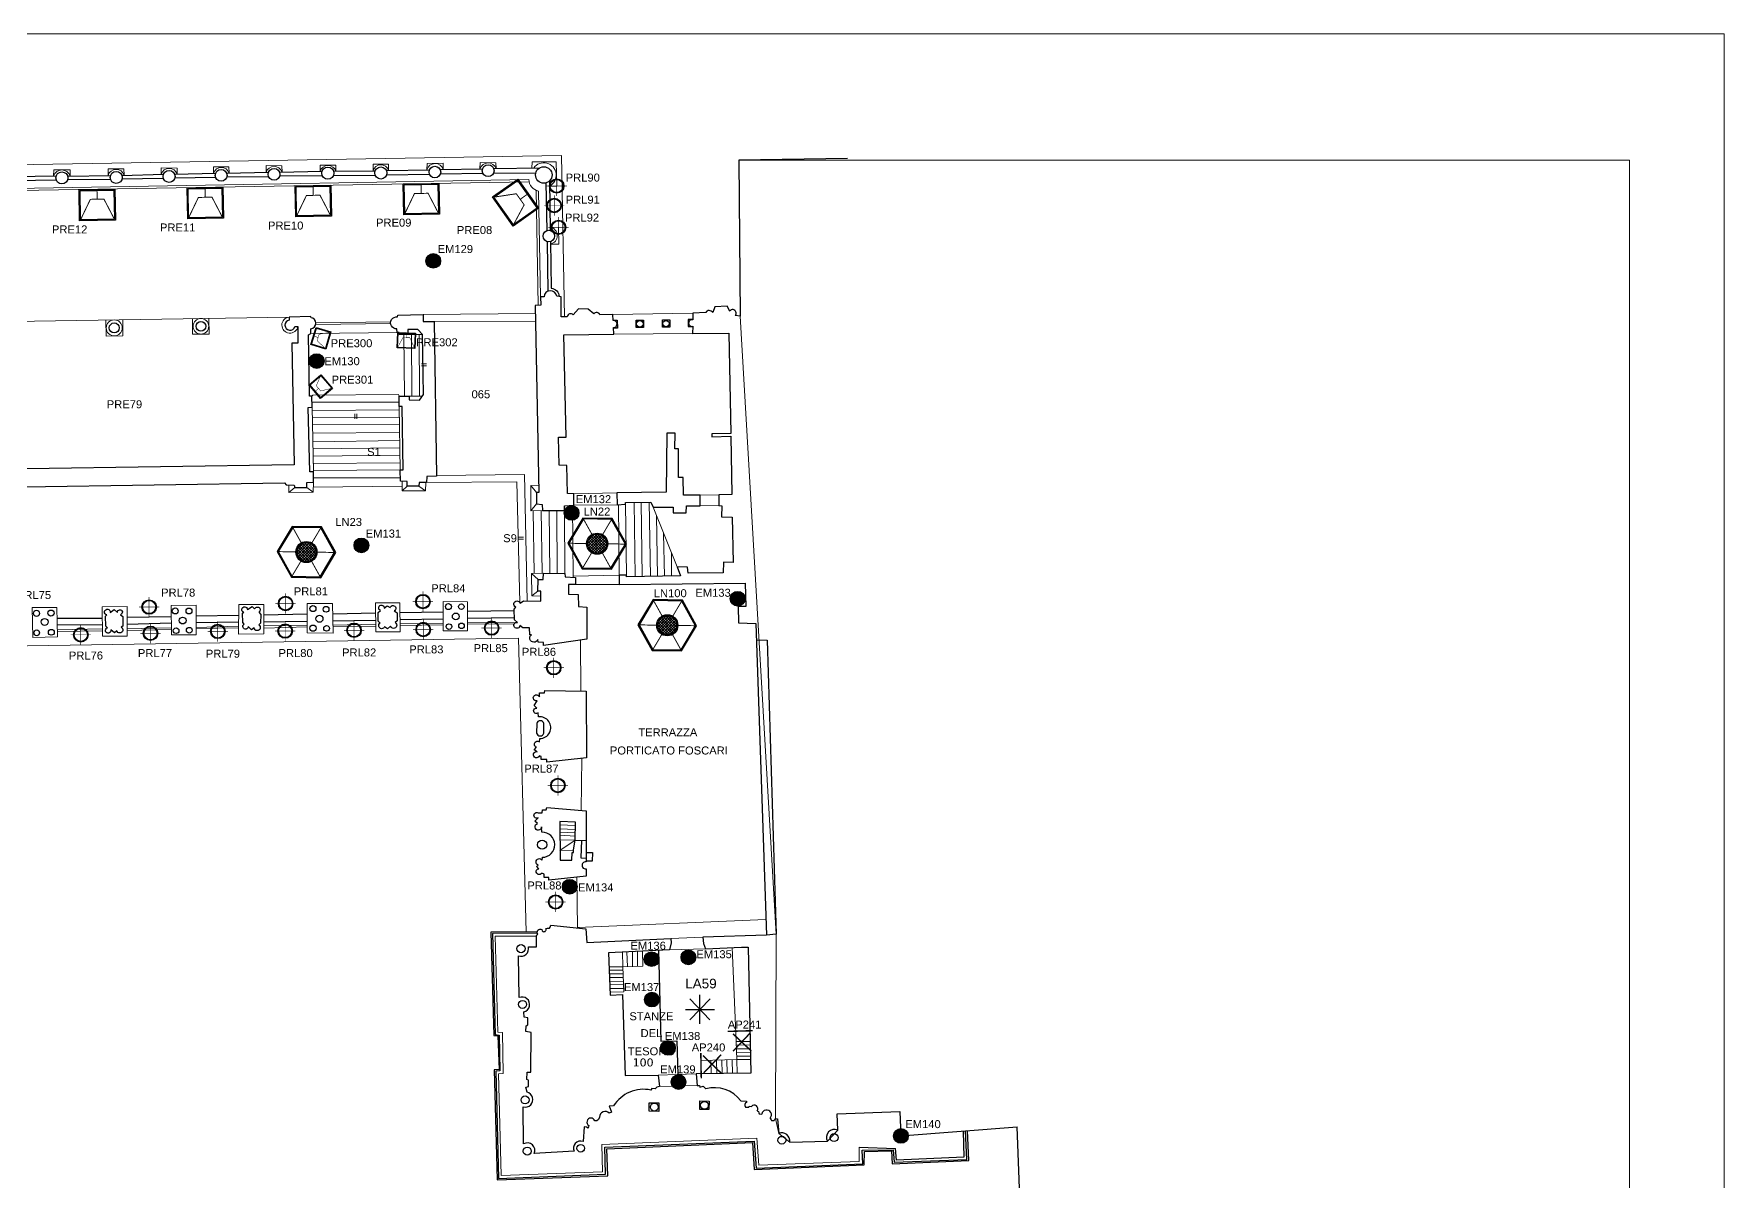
# Model space of a CAD drawing. Header units: metres. Extents: x -11789 to 51, y -8377 to 23.
# Drawn here: x -6286 to 51, y -4277 to 23 of the extents above; entities that cross this region are included whole.
import ezdxf
from ezdxf.enums import TextEntityAlignment as Align

# ---------------------------------------------------------------- set-up
doc = ezdxf.new("R2010")
doc.units = ezdxf.units.M
doc.header["$LTSCALE"] = 0.0125
for name, color, linetype in [('CODICE EMERGENZE', 190, 'Continuous'), ('CODICE LAMPADINE', 150, 'Continuous'), ('LAMPADE DI EMERGENZA', 3, 'Continuous')]:
    doc.layers.add(name, color=color, linetype=linetype)
for name, color, linetype, lineweight in [('LAMPADINE', 30, 'Continuous', 30), ('MURI', 7, 'Continuous', 9), ('VANI', 66, 'Continuous', 9)]:
    doc.layers.add(name, color=color, linetype=linetype, lineweight=lineweight)
doc.styles.add('ducale_200', font='ARIAL.TTF', dxfattribs={"height": 1})
doc.styles.get("Standard").update_dxf_attribs({"font": 'romans.shx'})

# ---------------------------------------------------------------- blocks, each defined once
blk = doc.blocks.new('rea')
h = blk.add_hatch(color=256)
h.paths.add_polyline_path([(867, 1810), (867, 1109), (266, 1109), (266, 1810)], flags=16)
h.paths.add_polyline_path([(887, 1830), (887, 1089), (246, 1089), (246, 1830)])
for points in [[(887, 1830), (887, 1089), (246, 1089), (246, 1830)], [(867, 1810), (867, 1109), (266, 1109), (266, 1810)]]:
    blk.add_lwpolyline(points, close=True)
at = {"const_width": 20}
for points in [[(266, 1810), (685, 1600), (685, 1318), (266, 1109)], [(867, 1459), (685, 1459)]]:
    blk.add_lwpolyline(points, dxfattribs=at)
blk = doc.blocks.new('LANTERNA')
at = {"linetype": 'Continuous'}
h = blk.add_hatch(color=256, dxfattribs=at)
h.paths.add_polyline_path([(65.31, -45.84, 1), (69.69, -45.84, 1)])
h.paths.add_polyline_path([(69.48, -45.84, -1), (65.51, -45.84, -1)], flags=16)
h = blk.add_hatch(dxfattribs=at)
h.set_pattern_fill('ANSI37', color=256, scale=3.214976, style=0)
h.set_pattern_definition([(45, (-226.14574, -312.50277), (-0.2841664, 0.2841664), []), (135, (-226.14574, -312.50277), (-0.2841664, -0.2841664), [])])
edge = h.paths.add_edge_path()
edge.add_arc((67.5, -45.84), 1.98, 0, 360)
at = {"layer": 'LAMPADINE'}
h = blk.add_hatch(color=14, dxfattribs=at)
h.paths.add_polyline_path([(70.35, -50.95), (73.35, -45.93), (70.5, -40.81), (64.65, -40.72), (61.64, -45.75), (64.49, -50.87)], flags=16)
h.paths.add_polyline_path([(70.46, -51.16), (73.59, -45.93), (70.62, -40.61), (64.54, -40.52), (61.41, -45.75), (64.38, -51.06)])
at = {"linetype": 'Continuous'}
for radius in [2.19, 1.98]:
    blk.add_circle((67.5, -45.84), radius, dxfattribs=at)
at = {"layer": 'LAMPADINE', "color": 14}
for points in [[(70.46, -51.16), (73.59, -45.93), (70.62, -40.61), (64.54, -40.52), (61.41, -45.75), (64.38, -51.06)], [(70.35, -50.95), (73.35, -45.93), (70.5, -40.81), (64.65, -40.72), (61.64, -45.75), (64.49, -50.87)]]:
    blk.add_lwpolyline(points, close=True, dxfattribs=at)
at = {"layer": 'LAMPADINE', "color": 14, "const_width": 0.2}
for points in [[(64.54, -40.52), (66.43, -43.92)], [(70.62, -40.61), (68.62, -43.96)], [(61.41, -45.75), (65.31, -45.81)], [(66.37, -47.72), (64.38, -51.06)], [(68.57, -47.75), (70.46, -51.16)], [(69.69, -45.87), (73.59, -45.93)]]:
    blk.add_lwpolyline(points, dxfattribs=at)
blk = doc.blocks.new('re')
at = {"const_width": 0.3}
for points in [[(51.55, 419.05), (51.66, 413.81)], [(55.72, 418.12), (52.08, 414.34)], [(52.09, 417.95), (55.87, 414.31)]]:
    blk.add_lwpolyline(points, dxfattribs=at)
blk = doc.blocks.new('5ea4y')
h = blk.add_hatch(color=256)
edge = h.paths.add_edge_path(flags=16)
edge.add_arc((973, 697), 102, 0, 360)
edge = h.paths.add_edge_path()
edge.add_arc((973, 697), 112, 0, 360)
at = {"const_width": 10}
for points in [[(973, 855), (973, 540)], [(1130, 697), (815, 697)]]:
    blk.add_lwpolyline(points, dxfattribs=at)
for radius in [112, 102]:
    blk.add_circle((973, 697), radius)
at = {"color": 160, "insert": (996, 726), "char_height": 2, "width": 10.79, "attachment_point": 1, "style": 'ducale_200'}
blk.add_mtext('{\\H0.75x; }', dxfattribs=at)

msp = doc.modelspace()

# ---------------------------------------------------------------- hatches: boundary and pattern name
at = {"layer": 'LAMPADE DI EMERGENZA'}
for points in [[(-4815.4, -827.8, 1), (-4760.5, -827.8, 1)], [(-5252.5, -1203.1, 1), (-5197.5, -1203.1, 1)], [(-4297, -1772.4, 1), (-4242, -1772.4, 1)], [(-5085.1, -1893.8, 1), (-5030.1, -1893.8, 1)], [(-3674.5, -2093.9, 1), (-3619.5, -2093.9, 1)], [(-4304.1, -3172.9, 1), (-4249.1, -3172.9, 1)], [(-3997.2, -3444.5, 1), (-3942.2, -3444.5, 1)], [(-3859.2, -3437.9, 1), (-3804.2, -3437.9, 1)], [(-3996.1, -3596, 1), (-3941.1, -3596, 1)], [(-3935.7, -3776.9, 1), (-3880.8, -3776.9, 1)], [(-3896.1, -3905, 1), (-3841.1, -3905, 1)], [(-3062.3, -4107, 1), (-3007.3, -4107, 1)]]:
    msp.add_hatch(color=256, dxfattribs=at).paths.add_polyline_path(points)

# ---------------------------------------------------------------- linework, layer by layer
for centre in [(-4787.9, -827.8), (-5225, -1203.1), (-4269.5, -1772.4), (-5057.6, -1893.8), (-3647, -2093.9), (-4276.6, -3172.9), (-3969.7, -3444.5), (-3831.7, -3437.9), (-3968.6, -3596), (-3908.3, -3776.9), (-3868.6, -3905), (-3034.8, -4107)]:
    msp.add_circle(centre, 27.5, dxfattribs=at)
at = {"layer": 'LAMPADINE'}
for p, q in [((-3826.1, -3671.3), (-3750.6, -3593.8)), ((-3751.1, -3671.8), (-3825.7, -3593.4)), ((-3788.4, -3686.7), (-3788.4, -3578.5)), ((-3842.5, -3632.6), (-3734.3, -3632.6))]:
    msp.add_line(p, q, dxfattribs=at)
at = {"layer": 'MURI', "linetype": 'ByBlock', "lineweight": 30}
for p, q in [((-3235.2, -444.5), (-3642.2, -450.1)), ((-3642.2, -450.1), (-3638.2, -1034.5)), ((-3732, -1000.2), (-3740.5, -1021.2)), ((-3686.3, -997.8), (-3732, -1000.2)), ((-3676.9, -1015.9), (-3686.3, -997.8)), ((-3815.6, -1072.8), (-3815.7, -1099.4)), ((-3815.4, -1023.1), (-3815.5, -1048.9)), ((-3766.5, -1020.8), (-3815.4, -1023.1)), ((-3638.2, -1034.5), (-3656, -1032.5)), ((-3815.7, -1099.4), (-3680, -1098.8)), ((-3815.7, -1099.4), (-3815.7, -1099.4)), ((-3680, -1098.8), (-3672.2, -1474.2)), ((-3743.4, -1475.3), (-3743.6, -1487.5)), ((-3743.6, -1487.5), (-3673.2, -1484.7)), ((-3672.2, -1474.2), (-3743.4, -1475.3)), ((-3743.4, -1475.3), (-3743.4, -1475.3)), ((-3673.2, -1484.7), (-3669, -1703.7)), ((-3669, -1703.7), (-3717.9, -1704.4)), ((-3717.9, -1704.4), (-3717, -1744.3)), ((-3717, -1744.3), (-3706.4, -1745.3)), ((-3706.4, -1745.3), (-3707.2, -1786.8)), ((-3707.2, -1786.8), (-3668.1, -1788.4)), ((-3668.1, -1788.4), (-3663.9, -1957.7)), ((-3699.7, -1956.2), (-3701.2, -1996.9)), ((-3663.9, -1957.7), (-3699.7, -1956.2)), ((-4090.6, -2005.5), (-4090.8, -2040.9)), ((-4063.7, -2005.4), (-4090.6, -2005.5)), ((-4063.4, -2011.3), (-4063.7, -2005.4)), ((-3861.8, -2008.4), (-4063.4, -2011.3)), ((-3835.1, -1975.8), (-3874.2, -1974.2)), ((-3874.2, -1974.2), (-3861.8, -2008.4)), ((-3833.1, -1997.8), (-3835.1, -1975.8)), ((-3701.2, -1996.9), (-3833.1, -1997.8)), ((-4090.8, -2040.9), (-3618.9, -2035.8)), ((-4090.8, -2040.9), (-4090.8, -2040.9)), ((-3618.9, -2035.8), (-3616.4, -2123)), ((-3616.4, -2123), (-3645.7, -2123.2)), ((-3645.7, -2123.2), (-3644.4, -2184.3)), ((-3644.4, -2184.3), (-3579.3, -2186.3)), ((-3579.3, -2186.3), (-3538.7, -3354.1)), ((-3538.7, -3354.1), (-3778.1, -3362.7)), ((-3944.1, -3410.5), (-3935, -3751.7)), ((-3778.1, -3362.7), (-3775.3, -3385.6)), ((-3775.3, -3385.6), (-3767.5, -3405.2)), ((-3767.5, -3405.2), (-3632.3, -3399.6)), ((-3632.3, -3399.6), (-3607.9, -3400)), ((-3607.9, -3400), (-3597.7, -3872.2)), ((-3935, -3751.7), (-3874.9, -3750.4)), ((-3874.9, -3750.4), (-3870.8, -3876.4)), ((-3597.7, -3872.2), (-3802.1, -3874.2)), ((-3802.1, -3874.2), (-3798.8, -3918.2)), ((-3798.8, -3918.2), (-3790.6, -3917.5)), ((-3790.6, -3917.5), (-3789.1, -3924.1)), ((-3789.1, -3924.1), (-3776.7, -3921)), ((-3776.7, -3921), (-3768.9, -3928.5)), ((-3768.9, -3928.5), (-3766.5, -3931)), ((-3635.4, -3975.7), (-3614.3, -3976.1)), ((-3617.7, -3983.3), (-3620.2, -3989)), ((-3620.2, -3989), (-3619.5, -3993.1)), ((-3613.6, -3981.8), (-3617.7, -3983.3)), ((-3614.3, -3976.1), (-3613.6, -3981.8)), ((-3619.5, -3993.1), (-3617.1, -3998.8)), ((-3617.1, -3998.8), (-3610.7, -3999.7)), ((-3610.7, -3999.7), (-3604.9, -3999)), ((-3604.9, -3999), (-3603.3, -3995.8)), ((-3603.3, -3995.8), (-3595.1, -3996.8)), ((-3573.5, -4012.6), (-3568.6, -4016)), ((-3568.6, -4016), (-3567.9, -4020.9)), ((-3567.9, -4020.9), (-3566.3, -4024.1)), ((-3566.3, -4024.1), (-3556.6, -4025.1)), ((-3525.1, -4040.3), (-3522, -4046.1)), ((-3522, -4046.1), (-3519.6, -4048.6)), ((-3519.6, -4048.6), (-3514.7, -4048.7)), ((-3514.7, -4048.7), (-3510.6, -4048.7)), ((-3510.6, -4048.7), (-3508.1, -4044.7)), ((-3508.1, -4044.7), (-3504.8, -4041.5)), ((-3504.8, -4041.5), (-3497.5, -4042.5)), ((-3497.5, -4042.5), (-3492.8, -4097.9)), ((-3274.2, -4024.6), (-3039.6, -4015.8)), ((-3272, -4084.8), (-3274.2, -4024.6)), ((-3039.6, -4015.8), (-3034.8, -4107)), ((-3034.8, -4107), (-2599.6, -4072.4)), ((-3451.9, -4130.4), (-3310.2, -4126.4)), ((-3191, -4149), (-3055.2, -4153.9))]:
    msp.add_line(p, q, dxfattribs=at)
at = {"layer": 'MURI'}
for p, q in [((-4260.6, -1700.3), (-4099.4, -1697.5)), ((-4261.4, -1742.6), (-4098.6, -1741.5)), ((-3653, -3753.6), (-3667.8, -3401)), ((-3945.4, -3878.9), (-3802.1, -3874.2)), ((-3939.6, -3921.3), (-3798.8, -3918.2))]:
    msp.add_line(p, q, dxfattribs=at)
at = {"layer": 'MURI', "color": 252}
for p, q in [((-3787.1, -1705.6), (-3717.9, -1704.4)), ((-3787.8, -1745.5), (-3717, -1744.3)), ((-4002, -3470.2), (-4077.3, -3472.7)), ((-4077.3, -3472.7), (-4073.6, -3567.1)), ((-4074.7, -3539.9), (-4126.8, -3540.7))]:
    msp.add_line(p, q, dxfattribs=at)
at = {"layer": 'MURI', "linetype": 'Continuous', "ltscale": 0.1}
msp.add_lwpolyline([(-11788.7, 23.1), (51.3, 23.1), (51.3, -8376.9), (-11788.7, -8376.9)], close=True, dxfattribs=at)
at = {"layer": 'MURI', "color": 252}
for points in [[(-4295.8, -1037), (-4307.6, -432.7), (-11713.6, -559), (-11415.4, -7627.8)], [(-6211.3, -508.8), (-6210.3, -486.1), (-6149.8, -486.1), (-6149.5, -509.5)], [(-6007.2, -507.7), (-6006.8, -483.1), (-5947.7, -483.3), (-5947.1, -507.1)], [(-5808.1, -502.7), (-5808.3, -479.5), (-5748.5, -479.8), (-5748.2, -502.2)], [(-5611.7, -499), (-5611.4, -475.4), (-5554.3, -475.2), (-5553.8, -498.4)], [(-5414.7, -496), (-5414.6, -470.8), (-5355.4, -471.6), (-5355.1, -495.1)], [(-5212.7, -491.6), (-5212.7, -468.8), (-5153.5, -469.6), (-5153.1, -491.8)], [(-5014, -490.3), (-5013.5, -465.9), (-4956.1, -465.4), (-4955.6, -489.3)], [(-4812, -486.2), (-4811.3, -462.4), (-4750.8, -462), (-4750.5, -485.3)], [(-4613, -482.5), (-4612.6, -458.9), (-4553.2, -460.4), (-4552.8, -481.6)], [(-4418.3, -480), (-4417.1, -456.6), (-4327.4, -457), (-4325.3, -547.2), (-4352.4, -547.3)], [(-9135.2, -611.7), (-4428.8, -531.1)], [(-4402.9, -562.9), (-4395, -993.9)], [(-7956.3, -1079.8), (-5328.5, -1038.2)], [(-4948, -1062), (-5228.6, -1065.8)], [(-4947.7, -1056.3), (-5228.1, -1060.1)], [(-4405.4, -1024.6), (-4825.4, -1029.2)], [(-4404.3, -1053.9), (-4784.4, -1055.2)], [(-3815.4, -1023.1), (-4115, -1029.1)], [(-4923.5, -1095.8), (-5247.5, -1099.4)], [(-4898.7, -1103.9), (-4895.5, -1334.3)], [(-4870.2, -1103.7), (-4868.7, -1334.3)], [(-4840.6, -1103.3), (-4839.1, -1334.5)], [(-3815.7, -1099.4), (-4111.4, -1102.4)], [(-4915.6, -1334.4), (-4918.8, -1328.6), (-5239.5, -1330.9), (-5242.9, -1335)], [(-4916, -1357.2), (-5242.8, -1357.7)], [(-4916.1, -1385.6), (-5242.5, -1387.9)], [(-4915.5, -1413.3), (-5241.9, -1415.5)], [(-4915, -1439.4), (-5241.3, -1442.4)], [(-4914.4, -1470.3), (-5240.6, -1473.3)], [(-4913.8, -1501.2), (-5239.8, -1505.9)], [(-4913.3, -1528.9), (-5239.3, -1532)], [(-4912.8, -1555.8), (-5238.7, -1559.6)], [(-4912.2, -1584.3), (-5238.1, -1586.5)], [(-4911.7, -1611.1), (-5237.5, -1613.4)], [(-4911.1, -1640.4), (-5237.3, -1640.2)], [(-4776.2, -1631.5), (-4446.5, -1627.7), (-4436.4, -2101.6)], [(-4905.2, -1672.3), (-5238, -1675.2)], [(-4813.3, -1658.5), (-4474.7, -1655.7), (-4464.2, -2107.5)], [(-4413.6, -1764), (-4409.3, -1998.7)], [(-4383.4, -1763.3), (-4380.4, -1998.6)], [(-4354.1, -1763.2), (-4351.1, -1998.7)], [(-4325.2, -1763.2), (-4324.2, -1998.9)], [(-4296, -1763.1), (-4295.4, -1999.1)], [(-4266.3, -1743), (-4263.9, -2013.2)], [(-4090.6, -2005.5), (-4093.7, -1741.2)], [(-4067.7, -1739.6), (-4063.7, -2005.4)], [(-4035.4, -1732.6), (-4031.1, -2010.9)], [(-4008.5, -1732.1), (-4004.6, -2010.5)], [(-3979.2, -1731.7), (-3974.1, -2010.3)], [(-3963.7, -1750.4), (-3874.2, -1974.2)], [(-3951.6, -1782), (-3947.6, -2009.9)], [(-3921.2, -2009.6), (-3924.4, -1849.2)], [(-3894.7, -2009.3), (-3895.6, -1921.4)], [(-4384.8, -2083.8), (-4419, -2083.3), (-4419.5, -1998.8), (-4374.3, -1998.5)], [(-4419.5, -1998.8), (-4395.1, -2021.7)], [(-4090.6, -2005.5), (-4263.9, -2009.5)], [(-4419, -2083.3), (-4395.8, -2064.9)], [(-4090.8, -2040.9), (-4254.6, -2040.6)], [(-6198.9, -2126.5), (-6196.9, -2237), (-6288.9, -2238.6), (-6292.1, -2126.9), (-6198.9, -2126.5)], [(-5936, -2122.8), (-5936, -2234.2), (-6027.5, -2234), (-6029.4, -2124.5), (-5936, -2122.8)], [(-5677.1, -2118.1), (-5676.9, -2229.4), (-5769.9, -2228.9), (-5770.9, -2118.8), (-5677.1, -2118.1)], [(-5423.4, -2115), (-5423.1, -2225.2), (-5518.2, -2226.4), (-5517.6, -2115.5), (-5423.4, -2115)], [(-5166.2, -2111.9), (-5163.5, -2222.6), (-5260.7, -2221.5), (-5260.7, -2111.2), (-5166.2, -2111.9)], [(-4913.4, -2109.2), (-4912.3, -2218.2), (-5002.9, -2218), (-5005, -2108.9), (-4913.4, -2109.2)], [(-4659.2, -2105), (-4659.8, -2214.3), (-4751.1, -2214), (-4750.4, -2104.8), (-4659.2, -2105)], [(-6028, -2206.9), (-6197.4, -2210.4)], [(-6027.9, -2214.3), (-6197.3, -2216.1)], [(-5770.1, -2202.6), (-5936, -2206.2)], [(-5770.1, -2209.2), (-5936, -2212.7)], [(-5518, -2196.7), (-5677, -2201.1)], [(-5518.1, -2203.2), (-5677, -2206)], [(-5260.7, -2193.2), (-5423.2, -2195.9)], [(-5260.7, -2199.7), (-5423.2, -2204.1)], [(-5003.4, -2189.7), (-5164.2, -2192.5)], [(-5003.3, -2196.2), (-5164.1, -2198.2)], [(-4750.9, -2186.2), (-4912.6, -2188.1)], [(-4751, -2191.9), (-4912.6, -2193.8)], [(-4484.6, -2188.1), (-4659.7, -2189.1)], [(-4478.7, -2182.9), (-4659.6, -2184.2)], [(-3979, -5238.2), (-4226.6, -5248.3), (-4226.7, -5255.7), (-4282.9, -5257.1), (-4283.1, -5309.2), (-4296.9, -5309.7), (-4306.4, -5518.2), (-8916.1, -5622), (-9031, -2312.7), (-4468.9, -2241.8), (-4439.6, -3342.8)], [(-4236.4, -2249), (-4235, -2440.2)], [(-4313.9, -2941.7), (-4255.6, -2944.2)], [(-4255.9, -2958.5), (-4313.8, -2955.9)], [(-4256.2, -2971.7), (-4313.7, -2968.2)], [(-4256.4, -2983.4), (-4313.6, -2980.4)], [(-4256.7, -2998.2), (-4313.4, -2996.9)], [(-4256.7, -2998.2), (-4313.1, -3037.4)], [(-4262.8, -3036.5), (-4313.1, -3037.4)], [(-4077.3, -3472.7), (-4079.1, -3418.7)], [(-4060.2, -3472.1), (-4062, -3417.8)], [(-4040.7, -3471.5), (-4041.6, -3416.7)], [(-4022, -3470.8), (-4022.9, -3415.7)], [(-4002, -3470.2), (-4003.4, -3414.7)], [(-4129, -3473.5), (-4077.3, -3472.7)], [(-4128.7, -3485.8), (-4076.8, -3485.7)], [(-4128.4, -3500), (-4076.3, -3499.2)], [(-4128, -3513.4), (-4075.7, -3513.4)], [(-4127.7, -3527.7), (-4075.2, -3526.4)], [(-4126.4, -3554.1), (-4074.1, -3554.1)], [(-4126.1, -3568.4), (-4073.6, -3567.1)], [(-3784.2, -3874), (-3784.9, -3824.8), (-3650.5, -3820.8), (-3653, -3753.6), (-3600.9, -3752.9)], [(-3600, -3766), (-3652.5, -3767)], [(-3599.7, -3780.2), (-3652, -3780.1)], [(-3599.4, -3793.6), (-3651.5, -3794.3)], [(-3747.9, -3823.7), (-3746.3, -3873.6)], [(-3725.8, -3823.1), (-3724.7, -3873.4)], [(-3705.9, -3822.5), (-3705.2, -3873.2)], [(-3687.2, -3821.9), (-3686.5, -3873.1)], [(-3667.6, -3821.3), (-3666.1, -3872.9)], [(-3599.1, -3807.9), (-3651, -3807.7)], [(-3598.8, -3820.1), (-3650.5, -3820.8)], [(-3650.5, -3820.8), (-3649, -3872.7)]]:
    msp.add_lwpolyline(points, dxfattribs=at)
at = {"layer": 'MURI', "linetype": 'ByBlock', "lineweight": 30}
for points in [[(-5955.7, -507.4), (-5799.1, -502.4)], [(-5758.2, -502.4), (-5603.5, -498.8)], [(-5563.2, -498.5), (-5405.7, -495.9)], [(-5364.4, -495.3), (-5204.6, -491.4)], [(-5162.4, -508), (-5006.1, -506.3)], [(-5161.8, -491.9), (-5006, -490.2)], [(-4964, -489.5), (-4802.1, -486)], [(-4963.2, -505.1), (-4802.2, -503.4)], [(-4762.3, -485.6), (-4603.3, -482.3)], [(-4761.4, -501.9), (-4602.7, -498.8)], [(-4561.8, -498.6), (-4403.6, -497.2)], [(-4561.5, -481.7), (-4390.4, -479.6)], [(-6359.2, -511), (-6201.4, -508.7)], [(-6356.9, -526.2), (-6201.7, -524)], [(-6159.1, -509.7), (-5997.8, -507.5)], [(-6158.9, -523.2), (-5998.2, -521.6)], [(-5955, -520.9), (-5800.1, -517.8)], [(-5756.9, -516.7), (-5604.2, -514.1)], [(-5561.9, -512.5), (-5405.7, -511.2)], [(-5363.6, -509.6), (-5204.1, -508.3)], [(-4365.5, -535.5), (-4362.6, -714.4)], [(-4352.8, -528.3), (-4349.3, -713.8)], [(-4361.1, -755.4), (-4359.1, -941.9)], [(-4113.9, -1050.3), (-4098.5, -1050.5), (-4097.7, -1079.6), (-4112.5, -1079.6)], [(-4000.1, -1050.2), (-3999.7, -1077), (-4028, -1077.1), (-4027.7, -1050.2), (-4000.1, -1050.2)], [(-3901.6, -1049.2), (-3901.2, -1075.6), (-3928.9, -1075.6), (-3928.7, -1048.5), (-3901.6, -1049.2)], [(-3815.5, -1047.8), (-3832.6, -1047.8), (-3832.8, -1073.3), (-3815.6, -1073.6)], [(-3881.3, -1473.6), (-3913.1, -1473.8), (-3914.7, -1694.4), (-4099.4, -1697.5), (-4098.6, -1741.5), (-4067.7, -1739.6), (-4067.5, -1733.1), (-3972.3, -1731.6), (-3963.7, -1750.4), (-3888.8, -1751), (-3889.2, -1772.1), (-3839.6, -1772.2), (-3839.1, -1746.2), (-3787.8, -1745.5), (-3787.1, -1705.6), (-3850.6, -1705.3), (-3851, -1639.4), (-3868.9, -1639), (-3868.6, -1532.4), (-3882.4, -1532.2), (-3881.3, -1473.6)], [(-5260.7, -2151.7), (-5423.3, -2155.2)], [(-5004.2, -2147.4), (-5165.2, -2151.8)], [(-4750.6, -2143.9), (-4913, -2146.6)], [(-4484.8, -2138.9), (-4659.4, -2141.4)], [(-6028.7, -2167.9), (-6198.2, -2168)], [(-6028.3, -2191.5), (-6197.7, -2192.5)], [(-5770.5, -2162), (-5936, -2164.7)], [(-5770.3, -2185.5), (-5936, -2189.9)], [(-5517.8, -2156.8), (-5677.1, -2159.6)], [(-5517.9, -2181.2), (-5677, -2184)], [(-5260.7, -2179.4), (-5423.2, -2181.3)], [(-5003.7, -2175.1), (-5164.6, -2177.9)], [(-4750.8, -2169.9), (-4912.8, -2173.5)], [(-4484.2, -2165.8), (-4659.5, -2167.9)], [(-3577.2, -2248.2), (-3536.5, -2248.9), (-3502.8, -3351.4), (-3538.7, -3354.1)], [(-4255.3, -2930.7), (-4314, -2928.8), (-4312.8, -3073.7), (-4269, -3073.7), (-4267.6, -3045.1), (-4262.6, -3044.8), (-4262.8, -3036.5), (-4256.7, -2997.9), (-4255.3, -2930.7)], [(-4256.7, -2998.2), (-4214.9, -2999.7)], [(-4232.4, -2999.1), (-4234.4, -3065.3), (-4214.6, -3065.6)], [(-4214.7, -3044.7), (-4191.5, -3045.2), (-4192.1, -3077.7), (-4214.5, -3077.3)], [(-4398.5, -3342.5), (-4572.1, -3343.4), (-4561.2, -3731), (-4545.8, -3732.1), (-4541.5, -3858.3), (-4559.5, -3859.6), (-4549, -4271.6), (-4133.7, -4256.3), (-4137.6, -4155.4), (-3591.9, -4132), (-3584.8, -4233), (-3172.7, -4215.2), (-3171.8, -4165.6), (-3070.8, -4163.3), (-3068.4, -4211.4), (-2780.1, -4198.7), (-2785.6, -4087.2)], [(-4398.3, -3346.6), (-4565.6, -3348.4), (-4556.2, -3727), (-4540.8, -3728.9), (-4538.4, -3862.4), (-4553.8, -3863.8), (-4543.3, -4266), (-4142.6, -4250.5), (-4144.7, -4149.5), (-3585.3, -4126.7), (-3578.2, -4227.4), (-3178.3, -4211), (-3179.8, -4160.6), (-3064.1, -4159.4), (-3060.2, -4205), (-2788.2, -4195.3), (-2792.6, -4087.8)], [(-3942.5, -3983), (-3942.1, -4014.9), (-3978.5, -4014), (-3978.2, -3982.9), (-3942.5, -3983)], [(-3754.4, -3976.1), (-3754.7, -4007.9), (-3788.7, -4007.5), (-3788.3, -3975.6), (-3754.4, -3976.1)], [(-2801.7, -4088.5), (-2798.6, -4186.2), (-3051.1, -4197.9), (-3055.2, -4153.9)], [(-2542.8, -5552.4), (-2599.6, -4072.4)]]:
    msp.add_lwpolyline(points, dxfattribs=at)
at = {"layer": 'MURI'}
for points in [[(-3642.2, -450.1), (-3638.2, -1034.5), (-3502.8, -3351.4), (-3504.8, -4041.5), (-3492.8, -4097.9), (-3451.9, -4130.4), (-3310.2, -4126.4), (-3272, -4084.8), (-3274.2, -4024.6), (-3039.6, -4015.8), (-3034.8, -4107), (-2599.6, -4072.4), (-2543.7, -5529.5)], [(-303.6, -5719.2), (-303.6, -450.1), (-3642.2, -450.1)], [(-4349.5, -701), (-4318.5, -702.1), (-4317.9, -765.1), (-4348.6, -764.9)], [(-5952.3, -1048.1), (-5952.2, -1109), (-6014.6, -1109.8), (-6015.3, -1049.1)], [(-5629.3, -1043), (-5628.2, -1101.9), (-5690.2, -1103), (-5691.1, -1044)], [(-4883.8, -1103.8), (-4828.4, -1103.2)], [(-4813.8, -1213.7), (-4832.1, -1213.8)], [(-4813.8, -1221.5), (-4832.1, -1221.6)], [(-5242.7, -1376.4), (-5237.3, -1618.3)], [(-4916.3, -1373.4), (-4911.7, -1611.1)], [(-4878.2, -1334.2), (-4829.4, -1334.6)], [(-5082.2, -1401), (-5082.1, -1419.3)], [(-5074.4, -1401), (-5074.3, -1419.3)], [(-5237.2, -1657.3), (-5238.7, -1693.9), (-5329.9, -1696.3), (-5329.4, -1667.3)], [(-5329.9, -1696.3), (-5307.6, -1676.4)], [(-5238.7, -1693.9), (-5262, -1676.4)], [(-4816.5, -1658.4), (-4817.5, -1689.2), (-4905.2, -1689), (-4905.1, -1653.6)], [(-4905.2, -1689), (-4885.7, -1671.6)], [(-4817.5, -1689.2), (-4842, -1671.8)], [(-4392.9, -1670.4), (-4422.8, -1669.8), (-4422.1, -1764.2), (-4379, -1763.2)], [(-4422.8, -1669.8), (-4400.5, -1696.1)], [(-4401.3, -1738.4), (-4422.1, -1764.2)], [(-4468.6, -1862.7), (-4450.3, -1862.6)], [(-4468.6, -1870.5), (-4450.3, -1870.4)], [(-4231.4, -2691.5), (-4234.2, -2886.6)], [(-4250, -3137.4), (-4247, -3327.9)], [(-4400.6, -3357.9), (-4556.1, -3358.4), (-4546.3, -3718.2), (-4528.4, -3719.4), (-4526.3, -3873.2), (-4543.4, -3873.7), (-4534.1, -4255.6), (-4153.8, -4241.3), (-4156.8, -4139.6), (-3574.5, -4115.3), (-3567.4, -4217), (-3191.2, -4202.7), (-3191, -4149)], [(-3540.9, -3295.4), (-4247.1, -3325.8)], [(-3767.5, -3405.2), (-3902.7, -3409.3)], [(-3897, -3367.1), (-3778.1, -3362.7)]]:
    msp.add_lwpolyline(points, dxfattribs=at)
at = {"layer": 'MURI', "color": 252}
msp.add_lwpolyline([(-11276, -7630.9, 0.460878), (-11313.4, -7590.8), (-11388.8, -5795.7), (-11375.3, -5795.2), (-11377.7, -5699.1), (-11391, -5694.4), (-11618, -649.5), (-9246.6, -607.9, 0.373035), (-9236.3, -626), (-9236.3, -626), (-9236.3, -626), (-9236.3, -626), (-9142.7, -624.4, 0.321934), (-9135.8, -605), (-4429.7, -522.9, 0.3591), (-4393, -565.9), (-4385.6, -962.3)], format="xyb", dxfattribs=at)
at = {"layer": 'MURI', "linetype": 'ByBlock', "lineweight": 30}
for points in [[(-4348.8, -755.4), (-4345.9, -930.5, -0.387589), (-4316.5, -961.2)], [(-6322.6, -1674.8), (-5345.5, -1659.4), (-5340, -1666.8), (-5309.1, -1668.2), (-5307.6, -1676.4), (-5262, -1676.4), (-5262.5, -1658.5), (-5237.2, -1657.3), (-5237.3, -1618.3), (-5251.2, -1618), (-5257.4, -1377), (-5242.7, -1376.4), (-5242.9, -1335), (-5252.5, -1334.8), (-5255.4, -1104.4), (-5247.5, -1099.4), (-5247.1, -1081.8, 0.912066), (-5246.4, -1040.8), (-5246.6, -1036.5), (-5328.5, -1038.2)], [(-5328.5, -1038.2), (-5328.7, -1049.6, 1.764063), (-5306.7, -1073.9), (-5295.8, -1074.1), (-5296.4, -1135.9), (-5318.1, -1136.1), (-5309.3, -1592.5), (-6311.7, -1606.9)], [(-3897, -3367.1), (-3897, -3367.1), (-3895.7, -3383.4), (-3902.7, -3409.3), (-4130.8, -3421.4), (-4125.5, -3579.4), (-4078.2, -3577), (-4069.1, -3879.9), (-3945.4, -3878.9), (-3939.6, -3921.3), (-3949.5, -3924.4), (-3956.1, -3930.8), (-3969.1, -3928.9), (-3972.4, -3935.4, 0.322429), (-4111.9, -3994.7), (-4128.2, -3996), (-4125.1, -4004.2), (-4120.4, -4017.3), (-4128.6, -4022.1, 0.68707), (-4164.7, -4036.1), (-4168.1, -4045.8), (-4174.7, -4050.5), (-4182.9, -4050.4, 1.479572), (-4204.4, -4067.9), (-4207.8, -4077.6), (-4214.2, -4074.2), (-4222.3, -4072.4), (-4226.6, -4127.7, 0.670551), (-4259.8, -4164.5), (-4409.7, -4173.2, 0.722047), (-4449.7, -4136.7), (-4450.5, -3998.3, 1.012019), (-4436.5, -3943.2), (-4441, -3923.6), (-4431.2, -3922.2), (-4430.8, -3897.8), (-4437.2, -3896), (-4436.7, -3868.3), (-4422.1, -3868.6), (-4421, -3718.9), (-4440.5, -3715.3), (-4440.1, -3694.1), (-4433.5, -3691), (-4433, -3665), (-4447.6, -3661.4), (-4448.9, -3641.9, 1.111286), (-4466.6, -3588.7), (-4468.7, -3432.4, 0.592756), (-4431.4, -3398.1), (-4400.5, -3397.8), (-4400.6, -3356.3), (-4396.4, -3350.7, -0.777447), (-4381.4, -3333, 1.320266), (-4365.9, -3329.3), (-4361, -3328.5), (-4352, -3327.9), (-4350.4, -3324.7), (-4347, -3317.4), (-4216.2, -3331.2), (-4213, -3381.7), (-3897, -3367.1)]]:
    msp.add_lwpolyline(points, format="xyb", dxfattribs=at)
for points in [[(-4318.7, -1487.8), (-4289.9, -1488.3), (-4298.7, -1105.5), (-4111.4, -1102.4), (-4112.6, -1077.9, 1.056357), (-4113.9, -1051.4), (-4115, -1029.1), (-4163.8, -1029.8, 0.559586), (-4186.5, -1026.2), (-4207.7, -1008.3), (-4243.2, -1007.2), (-4263.1, -1029.7, 0.626633), (-4286, -1037.1), (-4308.8, -1037), (-4309.1, -962.1), (-4325.3, -960.2, 0.922251), (-4372.6, -962.6), (-4385.6, -962.3), (-4384.5, -993.3), (-4405.7, -994.5), (-4392.4, -1696.3), (-4400.5, -1696.1), (-4401.3, -1738.4), (-4380.2, -1740.4), (-4379, -1763.2), (-4296, -1763.1), (-4295.6, -1745.2), (-4261.4, -1742.6), (-4260.6, -1700.3), (-4285, -1699.8), (-4287.5, -1594.1), (-4316.3, -1593.5)], [(-4922.4, -1038), (-4920.7, -1030.7), (-4825.4, -1029.2), (-4825.9, -1055.2), (-4784.4, -1055.2), (-4776.2, -1634), (-4812, -1635.7), (-4813.3, -1658.5), (-4840.9, -1658), (-4842, -1671.8), (-4885.7, -1671.6), (-4885.6, -1653.9), (-4910.8, -1653.5), (-4911.7, -1611.1), (-4901.1, -1611.3), (-4904.1, -1373.6), (-4916.3, -1373.4), (-4915.6, -1334.4), (-4878.2, -1334.2), (-4878.4, -1348.9), (-4840.2, -1349.6), (-4825.2, -1328.7), (-4828.4, -1103.2), (-4846, -1085), (-4883.4, -1085.1), (-4883.8, -1103.8), (-4915.5, -1104.1), (-4915.4, -1096.7), (-4923.5, -1095.8), (-4924.1, -1082.8, -1.107024)], [(-4396.7, -2246.3, -1.381388), (-4420, -2228.8), (-4425.7, -2229.5), (-4427.6, -2202.6), (-4452.9, -2203), (-4463.3, -2193.8, -2.645377), (-4472.8, -2182.3), (-4484.1, -2173.1), (-4485, -2132.4), (-4479.1, -2125.2, -1.54656), (-4462.6, -2110.8), (-4449.4, -2101.3), (-4384.3, -2102.5), (-4385.3, -2065.1), (-4395.8, -2064.9), (-4395.1, -2021.7), (-4376.3, -2021.3), (-4374.3, -1998.5), (-4295.4, -1999.1), (-4294, -2011.4), (-4254.9, -2013.7), (-4254.6, -2040.6), (-4281.5, -2040.9), (-4281.3, -2076.7), (-4244.7, -2077.4), (-4243.1, -2123), (-4212.2, -2125.2), (-4212.8, -2245.6), (-4374.3, -2268.7), (-4374.9, -2257.3), (-4394.4, -2256.9)], [(-5974.4, -2213.8), (-5983.4, -2222.2), (-5996.8, -2209.8, -2.386775), (-6009.9, -2202.5), (-6015.9, -2197.1), (-6016.7, -2159.6), (-6011.8, -2154.6, -2.256185), (-5998.9, -2145.1), (-5983.9, -2134.5), (-5972.4, -2144.9, -2.062583), (-5960.6, -2153.8), (-5952.3, -2160.9), (-5951.5, -2196.1), (-5957.6, -2200.1, -1.478493)], [(-5459.4, -2203.4), (-5469.7, -2209.9), (-5481.4, -2197.7, -1.690573), (-5497.1, -2188.9), (-5502.5, -2183.5), (-5503.7, -2148.5), (-5498.6, -2144.7, -1.822444), (-5484.8, -2133.6), (-5467.5, -2122.7), (-5457.7, -2132.2, -1.482307), (-5442.6, -2144.7), (-5435.1, -2153), (-5435.4, -2186), (-5442.3, -2191.7, -1.605392)], [(-4948.2, -2196.4), (-4959.9, -2206.8), (-4970.6, -2199.1, -1.381538), (-4987, -2184.9), (-4994.4, -2177.7), (-4995.1, -2145.7), (-4986.4, -2138.2, -1.899406), (-4971.6, -2128.9), (-4960.4, -2120.5), (-4949.3, -2127.2, -1.646382), (-4935.3, -2139.3), (-4923.7, -2147.2), (-4923, -2176.5), (-4930.8, -2183.1, -1.465578)], [(-4398.6, -2667), (-4409.9, -2659.9), (-4401.2, -2650.7, -1.184912), (-4389.8, -2630.2), (-4388.8, -2617.6, 1.084657), (-4394.2, -2536.9), (-4394.4, -2521.4, -1.587874), (-4399.7, -2503.4), (-4409.3, -2493.5), (-4398.8, -2477, -2.203791), (-4390, -2461.3), (-4389.3, -2446.7), (-4370.6, -2446.2), (-4370.1, -2438.1), (-4215.1, -2440.5), (-4213.9, -2689.5), (-4362.3, -2706.3), (-4362.6, -2696.6), (-4384.1, -2695.8), (-4383.9, -2684.8), (-4390, -2682.7, -2.172341)], [(-4373.9, -2597.9), (-4373.2, -2561.8, 0.794045), (-4400.4, -2562), (-4400.6, -2597.4, 0.774323)], [(-4379.6, -3073.5), (-4379, -3062.9, 0.998189), (-4380.9, -2968.5), (-4381.8, -2948.5, -2.095595), (-4397, -2936.4), (-4407, -2927.3), (-4395, -2915.3, -1.68975), (-4394.7, -2896.2), (-4380, -2896.1), (-4378.6, -2884.3), (-4364.3, -2884.9), (-4362.2, -2876.8), (-4215.5, -2888.1), (-4214.5, -3079.7, 1.160026), (-4215, -3106.6), (-4215.1, -3133.8), (-4354.9, -3148), (-4354.7, -3139), (-4372.6, -3138.3), (-4372.8, -3126.5), (-4381.3, -3122.3, -1.633048), (-4392, -3105.4), (-4400.7, -3096.7), (-4394.6, -3092.3, -1.379869)]]:
    msp.add_lwpolyline(points, format="xyb", close=True, dxfattribs=at)
at = {"layer": 'MURI'}
for points in [[(-4957.4, -1220.1, 0, 27.1, 0), (-4916.1, -1219.9, 0, 0, 0), (-4822.8, -1218, 0, 0, 0)], [(-5074.5, -1622, 0, 27.1, 0), (-5074.6, -1580.8, 0, 0, 0), (-5078.4, -1394, 0, 0, 0)], [(-4247.6, -1862.8, 0, 27.1, 0), (-4288.9, -1862.9, 0, 0, 0), (-4475.6, -1866.7, 0, 0, 0)]]:
    msp.add_lwpolyline(points, format="xyseb", dxfattribs=at)
at = {"layer": 'MURI', "linetype": 'ByBlock', "lineweight": 30}
for centre, radius in [((-6180.4, -516.8), 22.5), ((-5976.7, -515.1), 22.4), ((-5778.6, -511.5), 22.4), ((-5583.3, -507.4), 22), ((-5384.9, -503.5), 22.1), ((-5183.3, -499.2), 22.7), ((-4984.8, -498.3), 22.7), ((-4782.1, -494.8), 21.8), ((-4582.3, -489.8), 22.3), ((-4373.8, -505.7), 30.9), ((-4355, -734.7), 21.6), ((-5984.1, -1078.9), 18.7), ((-5659.1, -1072.9), 18), ((-4013.7, -1063.3), 12.4), ((-3915.7, -1062.6), 11.7), ((-6275.5, -2148.6), 11.5), ((-6221.4, -2147.7), 11.5), ((-5755.6, -2139.6), 11.3), ((-5703.7, -2139.7), 11.1), ((-5239.1, -2130.8), 11.2), ((-5189.9, -2133.5), 10.8), ((-4731.2, -2123.5), 11.2), ((-4703.6, -2160.3), 12.8), ((-4682.8, -2123.4), 10.2), ((-6274.8, -2221.6), 10.7), ((-6245.1, -2181), 12.8), ((-6219.9, -2219.7), 10.9), ((-5752.4, -2213.6), 10.7), ((-5727.6, -2175.7), 12.6), ((-5702.7, -2212), 10.8), ((-5238.6, -2204.2), 11.8), ((-5214.7, -2169), 13.1), ((-5188, -2204.9), 10.6), ((-4729.3, -2198.3), 10.6), ((-4682.4, -2195.4), 10.4), ((-4380, -3015.7), 17.2), ((-4459.2, -3405.1), 15.1), ((-4453.5, -3614.1), 14.9), ((-4444, -3972), 14.9), ((-3959.2, -3998.9), 14.7), ((-3771.4, -3992.2), 14.4), ((-3481.4, -4123.1), 14.6), ((-3285.5, -4113.1), 15), ((-4435.6, -4163.9), 14.9), ((-4235.1, -4153.1), 14.4)]:
    msp.add_circle(centre, radius, dxfattribs=at)
at = {"layer": 'MURI'}
for centre, radius in [((-5984.1, -1078.9), 29.9), ((-5659.1, -1072.9), 29.4)]:
    msp.add_circle(centre, radius, dxfattribs=at)
at = {"layer": 'MURI', "color": 252}
for centre, radius, start, end in [((-6180.5, -519.8), 32.7, 18.25895, 160.41275), ((-5977, -516), 31.3, 16.57802, 164.46364), ((-5778, -512.6), 31.6, 19.3046, 161.73359), ((-5582.7, -507.4), 30.2, 17.33423, 163.81329), ((-5384.7, -504.4), 31.1, 17.40501, 164.407), ((-5182.9, -501.4), 31.3, 17.70835, 161.761), ((-4984.7, -497.3), 30.1, 15.39234, 166.52937), ((-4781.1, -495.4), 32.3, 18.30357, 163.40968), ((-4582.7, -492.7), 31.9, 20.34092, 161.44971), ((-4373.5, -506.2), 46.1, 297.18989, 145.10277), ((-5325.5, -1068.3), 30.2, 95.76621, 348.98285)]:
    msp.add_arc(centre, radius, start, end, dxfattribs=at)
at = {"layer": 'MURI'}
msp.add_arc((-4355.7, -733.1), 32.6, 282.459, 79.10698, dxfattribs=at)
at = {"layer": 'MURI', "linetype": 'ByBlock', "lineweight": 30}
for centre, radius, start, end in [((-3753.6, -1029.3), 15.4, 31.51601, 146.40265), ((-3666.2, -1023.8), 13.4, 319.34036, 143.44111), ((-3818.5, -1060.8), 12.3, 75.70111, 283.84943), ((-3732.7, -4046.3), 120.2, 35.98865, 106.33804), ((-3584.7, -4005.2), 13.4, 326.53914, 141.11113), ((-3538.6, -4028), 18.2, 317.51571, 170.85267), ((-3481.2, -4125.3), 29.8, 350.17193, 112.93602), ((-3283.8, -4112.4), 30, 66.96019, 207.96553)]:
    msp.add_arc(centre, radius, start, end, dxfattribs=at)

# ---------------------------------------------------------------- block references
at = {"layer": 'LAMPADINE'}
for name, p, xscale, yscale, zscale, rotation in [('rea', (-5782.4, -715.8), 0.1806767120360233, 0.1806767120360746, 0.1806767120358864, 91.00403788202318), ('rea', (-5377.4, -708.6), 0.1806767120360233, 0.1806767120360746, 0.1806767120358864, 91.00403788202318), ('rea', (-4972.4, -701.3), 0.1806767120360233, 0.1806767120360746, 0.1806767120358864, 91.00403788202318), ('rea', (-4567.3, -694), 0.1806767120360233, 0.1806767120360746, 0.1806767120358864, 91.00403788202318), ('rea', (-4411.1, -883.7), 0.1806767120317655, 0.1806767120360746, 0.1806767120358864, 35.23619531078923), ('rea', (-5122.1, -1006.6), 0.09033835601568464, 0.09033835601985629, 0.0903383560179432, 163.0905920138637), ('rea', (-4759.2, -1182), 0.09033835601860263, 0.0903383560189468, 0.0903383560179432, 87.88690717970093), ('rea', (-5256.8, -1165.3), 0.09033835602117313, 0.09033835602076579, 0.0903383560179432, 220.5022910174057), ('re', (3832.3, -2418.3), -18.06767120358916, 18.06767120359018, 18.06767120358864, 92.77527046807604), ('re', (-5008.1, 3638.2), -18.06767120358906, 18.06767120358836, 18.06767120358864, 182.2247992325529)]:
    msp.add_blockref(name, p, dxfattribs=dict(at, xscale=xscale, yscale=yscale, zscale=zscale, rotation=rotation))
for name, p, xscale, yscale, zscale in [('5ea4y', (-4560.6, -715.7), 0.2418450556433527, 0.2418450556442622, 0.2418450556441215), ('5ea4y', (-4570.1, -788.8), 0.2418450556433527, 0.2418450556442622, 0.2418450556441215), ('5ea4y', (-4553.8, -870.6), 0.2418450556433527, 0.2418450556442622, 0.2418450556441215), ('LANTERNA', (-6483.2, -1090.6), 18.06767120359291, 18.06767120358836, 18.06767120358864), ('LANTERNA', (-5393.3, -1059.3), 18.06767120359291, 18.06767120358836, 18.06767120358864), ('5ea4y', (-6088.6, -2293.5), 0.2418450556433527, 0.2418450556442622, 0.2418450556441215), ('5ea4y', (-5576.8, -2280.4), 0.2418450556433527, 0.2418450556442622, 0.2418450556441215), ('5ea4y', (-5062.1, -2273.1), 0.2418450556433527, 0.2418450556442622, 0.2418450556441215), ('LANTERNA', (-5130.3, -1365.2), 18.06767120359291, 18.06767120358836, 18.06767120358864), ('5ea4y', (-6344.7, -2397.7), 0.2418450556433527, 0.2418450556442622, 0.2418450556441215), ('5ea4y', (-6083.5, -2392), 0.2418450556433527, 0.2418450556442622, 0.2418450556441215), ('5ea4y', (-5831.2, -2384.9), 0.2418450556433527, 0.2418450556442622, 0.2418450556441215), ('5ea4y', (-5578.6, -2383.5), 0.2418450556433527, 0.2418450556442622, 0.2418450556441215), ('5ea4y', (-5320.4, -2380.7), 0.2418450556433527, 0.2418450556442622, 0.2418450556441215), ('5ea4y', (-5061, -2377.8), 0.2418450556433527, 0.2418450556442622, 0.2418450556441215), ('5ea4y', (-4804.5, -2372.2), 0.2418450556433527, 0.2418450556442622, 0.2418450556441215), ('5ea4y', (-4571.7, -2521), 0.2418450556433527, 0.2418450556442622, 0.2418450556441215), ('5ea4y', (-4556.1, -2962.1), 0.2418450556433527, 0.2418450556442622, 0.2418450556441215), ('5ea4y', (-4564.6, -3398.9), 0.2418450556433527, 0.2418450556442622, 0.2418450556441215)]:
    msp.add_blockref(name, p, dxfattribs=dict(at, xscale=xscale, yscale=yscale, zscale=zscale))

# ---------------------------------------------------------------- texts
at = {"layer": 'CODICE EMERGENZE', "style": 'ducale_200'}
for s, p in [('EM129', (-4771.7, -798.4)), ('EM130', (-5196.5, -1218.6)), ('EM132', (-4253.9, -1735.7)), ('EM131', (-5041.3, -1864.5)), ('EM133', (-3805.7, -2086.4)), ('EM134', (-4245.3, -3190.6)), ('EM136', (-4049, -3409.1)), ('EM135', (-3801.7, -3441)), ('EM137', (-4073.4, -3564.1)), ('EM138', (-3919.9, -3747.5)), ('EM139', (-3937.5, -3872.5)), ('EM140', (-3018.6, -4077.7))]:
    msp.add_text(s, height=30, dxfattribs=at).set_placement(p)
at = {"layer": 'CODICE LAMPADINE', "width": 1534, "attachment_point": 1, "line_spacing_factor": 0.75, "style": 'ducale_200'}
for s, insert, char_height in [('PRL90', (-4291.7, -500.6), 30), ('PRL91', (-4291.8, -583.3), 30), ('PRE12', (-6217.7, -694.8), 30), ('PRE11', (-5812.7, -687.5), 30), ('PRE10', (-5407.7, -680.3), 30), ('PRE09', (-5002.7, -669.4), 30), ('PRE08', (-4699.8, -697.2), 30), ('PRL92', (-4294.5, -650.5), 30), ('PRE300', (-5172.6, -1121.3), 30), ('PRE302', (-4852.7, -1117.8), 30), ('PRE301', (-5169.1, -1257.9), 30), ('PRE79', (-6012.1, -1350.1), 30), ('LN22', (-4224.5, -1752.2), 30), ('LN23', (-5155.4, -1791.1), 30), ('PRL75', (-6348.9, -2064.9), 30), ('PRL78', (-5808.4, -2055.8), 30), ('PRL81', (-5311, -2051.2), 30), ('PRL84', (-4795.6, -2039.7), 30), ('LN100', (-3961.5, -2058.1), 30), ('PRL82', (-5130, -2280.1), 30), ('PRL83', (-4878.1, -2268.7), 30), ('PRL85', (-4636.9, -2264), 30), ('PRL86', (-4456, -2277.8), 30), ('PRL76', (-6154.2, -2291.6), 30), ('PRL77', (-5895.4, -2282.4), 30), ('PRL79', (-5640.7, -2284.7), 30), ('PRL80', (-5368.2, -2282.4), 30), ('PRL87', (-4446.8, -2715.5), 30), ('PRL88', (-4435.4, -3153.4), 30), ('LA59', (-3843.6, -3517.9), 36.14), ('AP241 ', (-3683.8, -3674.6), 30), ('AP240', (-3819.1, -3760.2), 30)]:
    msp.add_mtext(s, dxfattribs=dict(at, insert=insert, char_height=char_height))
at = {"layer": 'MURI', "linetype": 'ByBlock', "lineweight": 30, "style": 'ducale_200'}
for s, p in [('TERRAZZA', (-3908.8, -2609.4)), ('STANZE', (-3970.2, -3673.5)), ('DEL', (-3970.2, -3736.8)), ('TESORO', (-3970.2, -3804.8))]:
    msp.add_text(s, height=30, dxfattribs=at).set_placement(p, align=Align.CENTER)
msp.add_text('PORTICATO FOSCARI', height=30, dxfattribs=at).set_placement((-4126.1, -2677.5))
at = {"layer": 'VANI', "linetype": 'Continuous', "char_height": 30, "width": 2778.7, "attachment_point": 1}
for s, insert in [('{\\fArial|b0|i0|c0|p34;065}', (-4644.6, -1312.6)), ('{\\fVerdana|b0|i0|c0|p34;100}', (-4040.7, -3816.5))]:
    msp.add_mtext(s, dxfattribs=dict(at, insert=insert))
at = {"layer": 'VANI', "color": 151, "linetype": 'Continuous', "char_height": 30, "width": 2778.72, "attachment_point": 1}
for s, insert in [('{\\fArial|b0|i0|c0|p34;S1}', (-5036, -1528.6)), ('{\\fArial|b0|i0|c0|p34;S9}', (-4525.9, -1852))]:
    msp.add_mtext(s, dxfattribs=dict(at, insert=insert))

doc.saveas('drawing.dxf')
